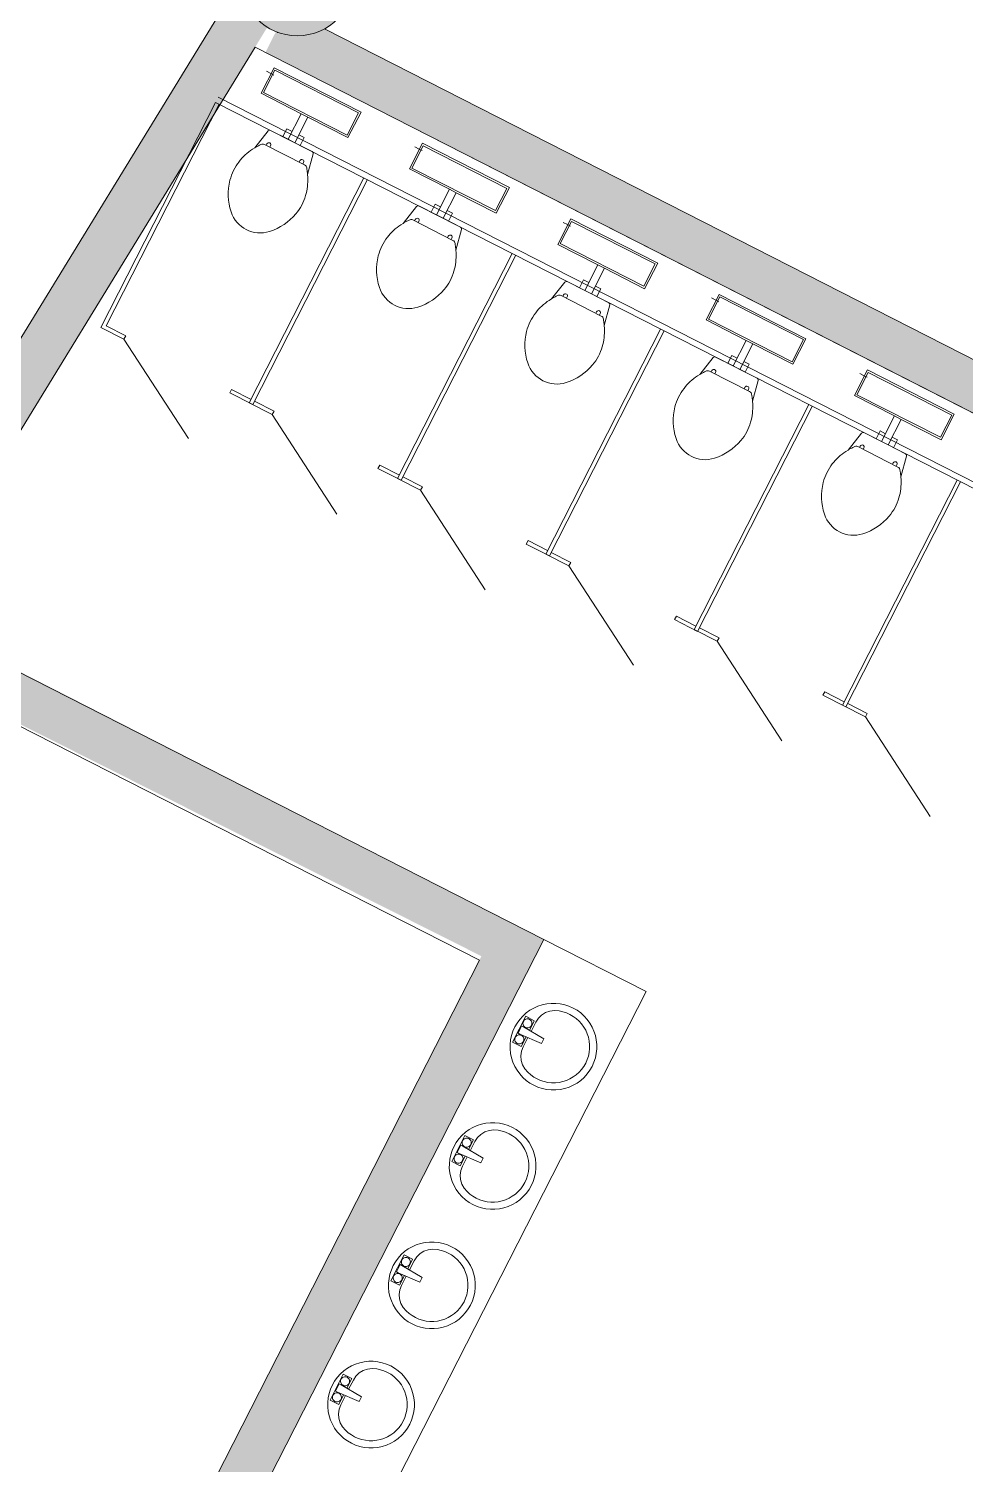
# Model space of a CAD drawing. Header units: millimetres. Extents: x 72919 to 485785, y -53256 to 338519.
# Drawn here: x 197379 to 202273, y 59395 to 66900 of the extents above; entities that cross this region are included whole.
import ezdxf

# ---------------------------------------------------------------- set-up
doc = ezdxf.new("R2010")
doc.units = ezdxf.units.MM
doc.linetypes.add('CONTI', pattern=[0])
for name, color, linetype, lineweight in [('door', 177, 'Continuous', 9), ('equipments', 137, 'CONTI', 20), ('wall', 5, 'Continuous', 40)]:
    doc.layers.add(name, color=color, linetype=linetype, lineweight=lineweight)

# ---------------------------------------------------------------- blocks, each defined once
blk = doc.blocks.new('U2B-U122-4')
at = {"lineweight": 0, "ltscale": 10, "flags": 128}
for points in [[(1.377, 1.825), (1.178, 1.959), (0.967, 2.071), (0.745, 2.161), (0.515, 2.227), (0.28, 2.269), (0.041, 2.286), (-0.198, 2.277), (-0.435, 2.244), (-0.667, 2.186), (-0.892, 2.105), (-1.107, 2), (-1.31, 1.873), (-1.499, 1.726), (-1.671, 1.56), (-1.825, 1.377), (-1.959, 1.178), (-2.071, 0.967), (-2.161, 0.745), (-2.227, 0.515), (-2.269, 0.28), (-2.286, 0.041), (-2.277, -0.198), (-2.244, -0.435), (-2.186, -0.667), (-2.105, -0.892), (-2, -1.107), (-1.873, -1.31), (-1.726, -1.499), (-1.56, -1.671), (-1.377, -1.825), (-1.178, -1.959), (-0.967, -2.071), (-0.745, -2.161), (-0.515, -2.227), (-0.28, -2.269), (-0.041, -2.286), (0.198, -2.277), (0.435, -2.244), (0.667, -2.186), (0.892, -2.105), (1.107, -2), (1.31, -1.873), (1.499, -1.726), (1.671, -1.56), (1.825, -1.377), (1.959, -1.178), (2.071, -0.967), (2.161, -0.745), (2.227, -0.515), (2.269, -0.28), (2.286, -0.041), (2.277, 0.198), (2.244, 0.435), (2.186, 0.667), (2.105, 0.892), (2, 1.107), (1.873, 1.31), (1.726, 1.499), (1.56, 1.671), (1.377, 1.825)], [(1.848, -0.502), (1.805, -0.477), (1.758, -0.461), (1.709, -0.454), (1.659, -0.459), (1.612, -0.473), (1.568, -0.497), (1.531, -0.53), (1.501, -0.57), (1.48, -0.615), (1.468, -0.663), (1.468, -0.713), (1.477, -0.762), (1.496, -0.808), (1.525, -0.849), (1.561, -0.883), (1.604, -0.908), (1.651, -0.925), (1.7, -0.931), (1.75, -0.926), (1.798, -0.912), (1.841, -0.888), (1.879, -0.855), (1.909, -0.815), (1.93, -0.77), (1.941, -0.722), (1.942, -0.672), (1.933, -0.623), (1.913, -0.577), (1.885, -0.536), (1.848, -0.502)], [(0.991, -1.639), (0.954, -1.605), (0.926, -1.564), (0.906, -1.519), (0.897, -1.47), (0.898, -1.42), (0.909, -1.371), (0.93, -1.326), (0.96, -1.287), (0.998, -1.254), (1.041, -1.23), (1.089, -1.215), (1.138, -1.211), (1.188, -1.217), (1.235, -1.233), (1.277, -1.259), (1.314, -1.293), (1.342, -1.334), (1.362, -1.38), (1.371, -1.428), (1.37, -1.478), (1.359, -1.527), (1.338, -1.572), (1.308, -1.612), (1.271, -1.644), (1.227, -1.668), (1.179, -1.683), (1.13, -1.687), (1.08, -1.681), (1.033, -1.665), (0.991, -1.639)]]:
    blk.add_lwpolyline(points, close=True, dxfattribs=at)
for points in [[(-1.393, 1.3), (-1.249, 1.438), (-1.092, 1.561), (-0.923, 1.667), (-0.743, 1.754), (-0.556, 1.822), (-0.363, 1.87), (-0.165, 1.898), (0.034, 1.905), (0.233, 1.891), (0.429, 1.856), (0.621, 1.801), (0.806, 1.726), (0.982, 1.632), (1.147, 1.521), (1.3, 1.393), (1.438, 1.249)], [(-1.632, 0.982), (-1.726, 0.806), (-1.801, 0.621), (-1.856, 0.429), (-1.891, 0.233), (-1.905, 0.034), (-1.898, -0.165), (-1.87, -0.363), (-1.822, -0.556), (-1.754, -0.743), (-1.667, -0.923), (-1.561, -1.092), (-1.438, -1.249), (-1.3, -1.393), (-1.147, -1.521), (-0.982, -1.632), (-0.806, -1.726)], [(-1.521, 1.147), (-1.632, 0.982)], [(-1.521, 1.147), (-1.393, 1.3)], [(1.438, 1.249), (1.561, 1.092), (1.689, 0.885), (1.769, 0.655), (1.798, 0.413), (1.773, 0.171), (1.697, -0.06), (1.572, -0.27), (1.243, -0.706)], [(0.426, -0.489), (0.587, -0.276)], [(1.371, -1.297), (0.426, -0.489)], [(1.624, -0.962), (0.587, -0.276)], [(1.163, -1.832), (2.081, -0.615)], [(2.081, -0.615), (1.676, -0.309), (1.331, -0.766)], [(-0.806, -1.726), (-0.621, -1.801), (-0.387, -1.867), (-0.144, -1.881), (0.097, -1.842), (0.323, -1.752), (0.524, -1.615), (0.691, -1.438), (1.021, -1.001)], [(1.163, -1.832), (0.758, -1.526), (1.102, -1.07)], [(1.371, -1.297), (1.462, -1.366), (1.715, -1.031)], [(1.624, -0.962), (1.715, -1.031)]]:
    blk.add_lwpolyline(points, dxfattribs=at)
blk = doc.blocks.new('U2B-U122-1')
at = {"lineweight": 0, "ltscale": 10, "flags": 128}
for points in [[(1.377, 1.825), (1.178, 1.959), (0.967, 2.071), (0.745, 2.161), (0.515, 2.227), (0.28, 2.269), (0.041, 2.286), (-0.198, 2.277), (-0.435, 2.244), (-0.667, 2.186), (-0.892, 2.105), (-1.107, 2), (-1.31, 1.873), (-1.499, 1.726), (-1.671, 1.56), (-1.825, 1.377), (-1.959, 1.178), (-2.071, 0.967), (-2.161, 0.745), (-2.227, 0.515), (-2.269, 0.28), (-2.286, 0.041), (-2.277, -0.198), (-2.244, -0.435), (-2.186, -0.667), (-2.105, -0.892), (-2, -1.107), (-1.873, -1.31), (-1.726, -1.499), (-1.56, -1.671), (-1.377, -1.825), (-1.178, -1.959), (-0.967, -2.071), (-0.745, -2.161), (-0.515, -2.227), (-0.28, -2.269), (-0.041, -2.286), (0.198, -2.277), (0.435, -2.244), (0.667, -2.186), (0.892, -2.105), (1.107, -2), (1.31, -1.873), (1.499, -1.726), (1.671, -1.56), (1.825, -1.377), (1.959, -1.178), (2.071, -0.967), (2.161, -0.745), (2.227, -0.515), (2.269, -0.28), (2.286, -0.041), (2.277, 0.198), (2.244, 0.435), (2.186, 0.667), (2.105, 0.892), (2, 1.107), (1.873, 1.31), (1.726, 1.499), (1.56, 1.671), (1.377, 1.825)], [(1.848, -0.502), (1.805, -0.477), (1.758, -0.461), (1.709, -0.454), (1.659, -0.459), (1.612, -0.473), (1.568, -0.497), (1.531, -0.53), (1.501, -0.57), (1.48, -0.615), (1.468, -0.663), (1.468, -0.713), (1.477, -0.762), (1.496, -0.808), (1.525, -0.849), (1.561, -0.883), (1.604, -0.908), (1.651, -0.925), (1.7, -0.931), (1.75, -0.926), (1.798, -0.912), (1.841, -0.888), (1.879, -0.855), (1.909, -0.815), (1.93, -0.77), (1.941, -0.722), (1.942, -0.672), (1.933, -0.623), (1.913, -0.577), (1.885, -0.536), (1.848, -0.502)], [(0.991, -1.639), (0.954, -1.605), (0.926, -1.564), (0.906, -1.519), (0.897, -1.47), (0.898, -1.42), (0.909, -1.371), (0.93, -1.326), (0.96, -1.287), (0.998, -1.254), (1.041, -1.23), (1.089, -1.215), (1.138, -1.211), (1.188, -1.217), (1.235, -1.233), (1.277, -1.259), (1.314, -1.293), (1.342, -1.334), (1.362, -1.38), (1.371, -1.428), (1.37, -1.478), (1.359, -1.527), (1.338, -1.572), (1.308, -1.612), (1.271, -1.644), (1.227, -1.668), (1.179, -1.683), (1.13, -1.687), (1.08, -1.681), (1.033, -1.665), (0.991, -1.639)]]:
    blk.add_lwpolyline(points, close=True, dxfattribs=at)
for points in [[(-1.393, 1.3), (-1.249, 1.438), (-1.092, 1.561), (-0.923, 1.667), (-0.743, 1.754), (-0.556, 1.822), (-0.363, 1.87), (-0.165, 1.898), (0.034, 1.905), (0.233, 1.891), (0.429, 1.856), (0.621, 1.801), (0.806, 1.726), (0.982, 1.632), (1.147, 1.521), (1.3, 1.393), (1.438, 1.249)], [(-1.632, 0.982), (-1.726, 0.806), (-1.801, 0.621), (-1.856, 0.429), (-1.891, 0.233), (-1.905, 0.034), (-1.898, -0.165), (-1.87, -0.363), (-1.822, -0.556), (-1.754, -0.743), (-1.667, -0.923), (-1.561, -1.092), (-1.438, -1.249), (-1.3, -1.393), (-1.147, -1.521), (-0.982, -1.632), (-0.806, -1.726)], [(-1.521, 1.147), (-1.632, 0.982)], [(-1.521, 1.147), (-1.393, 1.3)], [(1.438, 1.249), (1.561, 1.092), (1.689, 0.885), (1.769, 0.655), (1.798, 0.413), (1.773, 0.171), (1.697, -0.06), (1.572, -0.27), (1.243, -0.706)], [(0.426, -0.489), (0.587, -0.276)], [(1.371, -1.297), (0.426, -0.489)], [(1.624, -0.962), (0.587, -0.276)], [(1.163, -1.832), (2.081, -0.615)], [(2.081, -0.615), (1.676, -0.309), (1.331, -0.766)], [(-0.806, -1.726), (-0.621, -1.801), (-0.387, -1.867), (-0.144, -1.881), (0.097, -1.842), (0.323, -1.752), (0.524, -1.615), (0.691, -1.438), (1.021, -1.001)], [(1.163, -1.832), (0.758, -1.526), (1.102, -1.07)], [(1.371, -1.297), (1.462, -1.366), (1.715, -1.031)], [(1.624, -0.962), (1.715, -1.031)]]:
    blk.add_lwpolyline(points, dxfattribs=at)
blk = doc.blocks.new('U2B-U122-2')
at = {"lineweight": 0, "ltscale": 10, "flags": 128}
for points in [[(1.377, 1.825), (1.178, 1.959), (0.967, 2.071), (0.745, 2.161), (0.515, 2.227), (0.28, 2.269), (0.041, 2.286), (-0.198, 2.277), (-0.435, 2.244), (-0.667, 2.186), (-0.892, 2.105), (-1.107, 2), (-1.31, 1.873), (-1.499, 1.726), (-1.671, 1.56), (-1.825, 1.377), (-1.959, 1.178), (-2.071, 0.967), (-2.161, 0.745), (-2.227, 0.515), (-2.269, 0.28), (-2.286, 0.041), (-2.277, -0.198), (-2.244, -0.435), (-2.186, -0.667), (-2.105, -0.892), (-2, -1.107), (-1.873, -1.31), (-1.726, -1.499), (-1.56, -1.671), (-1.377, -1.825), (-1.178, -1.959), (-0.967, -2.071), (-0.745, -2.161), (-0.515, -2.227), (-0.28, -2.269), (-0.041, -2.286), (0.198, -2.277), (0.435, -2.244), (0.667, -2.186), (0.892, -2.105), (1.107, -2), (1.31, -1.873), (1.499, -1.726), (1.671, -1.56), (1.825, -1.377), (1.959, -1.178), (2.071, -0.967), (2.161, -0.745), (2.227, -0.515), (2.269, -0.28), (2.286, -0.041), (2.277, 0.198), (2.244, 0.435), (2.186, 0.667), (2.105, 0.892), (2, 1.107), (1.873, 1.31), (1.726, 1.499), (1.56, 1.671), (1.377, 1.825)], [(1.848, -0.502), (1.805, -0.477), (1.758, -0.461), (1.709, -0.454), (1.659, -0.459), (1.612, -0.473), (1.568, -0.497), (1.531, -0.53), (1.501, -0.57), (1.48, -0.615), (1.468, -0.663), (1.468, -0.713), (1.477, -0.762), (1.496, -0.808), (1.525, -0.849), (1.561, -0.883), (1.604, -0.908), (1.651, -0.925), (1.7, -0.931), (1.75, -0.926), (1.798, -0.912), (1.841, -0.888), (1.879, -0.855), (1.909, -0.815), (1.93, -0.77), (1.941, -0.722), (1.942, -0.672), (1.933, -0.623), (1.913, -0.577), (1.885, -0.536), (1.848, -0.502)], [(0.991, -1.639), (0.954, -1.605), (0.926, -1.564), (0.906, -1.519), (0.897, -1.47), (0.898, -1.42), (0.909, -1.371), (0.93, -1.326), (0.96, -1.287), (0.998, -1.254), (1.041, -1.23), (1.089, -1.215), (1.138, -1.211), (1.188, -1.217), (1.235, -1.233), (1.277, -1.259), (1.314, -1.293), (1.342, -1.334), (1.362, -1.38), (1.371, -1.428), (1.37, -1.478), (1.359, -1.527), (1.338, -1.572), (1.308, -1.612), (1.271, -1.644), (1.227, -1.668), (1.179, -1.683), (1.13, -1.687), (1.08, -1.681), (1.033, -1.665), (0.991, -1.639)]]:
    blk.add_lwpolyline(points, close=True, dxfattribs=at)
for points in [[(-1.393, 1.3), (-1.249, 1.438), (-1.092, 1.561), (-0.923, 1.667), (-0.743, 1.754), (-0.556, 1.822), (-0.363, 1.87), (-0.165, 1.898), (0.034, 1.905), (0.233, 1.891), (0.429, 1.856), (0.621, 1.801), (0.806, 1.726), (0.982, 1.632), (1.147, 1.521), (1.3, 1.393), (1.438, 1.249)], [(-1.632, 0.982), (-1.726, 0.806), (-1.801, 0.621), (-1.856, 0.429), (-1.891, 0.233), (-1.905, 0.034), (-1.898, -0.165), (-1.87, -0.363), (-1.822, -0.556), (-1.754, -0.743), (-1.667, -0.923), (-1.561, -1.092), (-1.438, -1.249), (-1.3, -1.393), (-1.147, -1.521), (-0.982, -1.632), (-0.806, -1.726)], [(-1.521, 1.147), (-1.632, 0.982)], [(-1.521, 1.147), (-1.393, 1.3)], [(1.438, 1.249), (1.561, 1.092), (1.689, 0.885), (1.769, 0.655), (1.798, 0.413), (1.773, 0.171), (1.697, -0.06), (1.572, -0.27), (1.243, -0.706)], [(0.426, -0.489), (0.587, -0.276)], [(1.371, -1.297), (0.426, -0.489)], [(1.624, -0.962), (0.587, -0.276)], [(1.163, -1.832), (2.081, -0.615)], [(2.081, -0.615), (1.676, -0.309), (1.331, -0.766)], [(-0.806, -1.726), (-0.621, -1.801), (-0.387, -1.867), (-0.144, -1.881), (0.097, -1.842), (0.323, -1.752), (0.524, -1.615), (0.691, -1.438), (1.021, -1.001)], [(1.163, -1.832), (0.758, -1.526), (1.102, -1.07)], [(1.371, -1.297), (1.462, -1.366), (1.715, -1.031)], [(1.624, -0.962), (1.715, -1.031)]]:
    blk.add_lwpolyline(points, dxfattribs=at)
blk = doc.blocks.new('U2B-U122-3')
at = {"lineweight": 0, "ltscale": 10, "flags": 128}
for points in [[(1.377, 1.825), (1.178, 1.959), (0.967, 2.071), (0.745, 2.161), (0.515, 2.227), (0.28, 2.269), (0.041, 2.286), (-0.198, 2.277), (-0.435, 2.244), (-0.667, 2.186), (-0.892, 2.105), (-1.107, 2), (-1.31, 1.873), (-1.499, 1.726), (-1.671, 1.56), (-1.825, 1.377), (-1.959, 1.178), (-2.071, 0.967), (-2.161, 0.745), (-2.227, 0.515), (-2.269, 0.28), (-2.286, 0.041), (-2.277, -0.198), (-2.244, -0.435), (-2.186, -0.667), (-2.105, -0.892), (-2, -1.107), (-1.873, -1.31), (-1.726, -1.499), (-1.56, -1.671), (-1.377, -1.825), (-1.178, -1.959), (-0.967, -2.071), (-0.745, -2.161), (-0.515, -2.227), (-0.28, -2.269), (-0.041, -2.286), (0.198, -2.277), (0.435, -2.244), (0.667, -2.186), (0.892, -2.105), (1.107, -2), (1.31, -1.873), (1.499, -1.726), (1.671, -1.56), (1.825, -1.377), (1.959, -1.178), (2.071, -0.967), (2.161, -0.745), (2.227, -0.515), (2.269, -0.28), (2.286, -0.041), (2.277, 0.198), (2.244, 0.435), (2.186, 0.667), (2.105, 0.892), (2, 1.107), (1.873, 1.31), (1.726, 1.499), (1.56, 1.671), (1.377, 1.825)], [(1.848, -0.502), (1.805, -0.477), (1.758, -0.461), (1.709, -0.454), (1.659, -0.459), (1.612, -0.473), (1.568, -0.497), (1.531, -0.53), (1.501, -0.57), (1.48, -0.615), (1.468, -0.663), (1.468, -0.713), (1.477, -0.762), (1.496, -0.808), (1.525, -0.849), (1.561, -0.883), (1.604, -0.908), (1.651, -0.925), (1.7, -0.931), (1.75, -0.926), (1.798, -0.912), (1.841, -0.888), (1.879, -0.855), (1.909, -0.815), (1.93, -0.77), (1.941, -0.722), (1.942, -0.672), (1.933, -0.623), (1.913, -0.577), (1.885, -0.536), (1.848, -0.502)], [(0.991, -1.639), (0.954, -1.605), (0.926, -1.564), (0.906, -1.519), (0.897, -1.47), (0.898, -1.42), (0.909, -1.371), (0.93, -1.326), (0.96, -1.287), (0.998, -1.254), (1.041, -1.23), (1.089, -1.215), (1.138, -1.211), (1.188, -1.217), (1.235, -1.233), (1.277, -1.259), (1.314, -1.293), (1.342, -1.334), (1.362, -1.38), (1.371, -1.428), (1.37, -1.478), (1.359, -1.527), (1.338, -1.572), (1.308, -1.612), (1.271, -1.644), (1.227, -1.668), (1.179, -1.683), (1.13, -1.687), (1.08, -1.681), (1.033, -1.665), (0.991, -1.639)]]:
    blk.add_lwpolyline(points, close=True, dxfattribs=at)
for points in [[(-1.393, 1.3), (-1.249, 1.438), (-1.092, 1.561), (-0.923, 1.667), (-0.743, 1.754), (-0.556, 1.822), (-0.363, 1.87), (-0.165, 1.898), (0.034, 1.905), (0.233, 1.891), (0.429, 1.856), (0.621, 1.801), (0.806, 1.726), (0.982, 1.632), (1.147, 1.521), (1.3, 1.393), (1.438, 1.249)], [(-1.632, 0.982), (-1.726, 0.806), (-1.801, 0.621), (-1.856, 0.429), (-1.891, 0.233), (-1.905, 0.034), (-1.898, -0.165), (-1.87, -0.363), (-1.822, -0.556), (-1.754, -0.743), (-1.667, -0.923), (-1.561, -1.092), (-1.438, -1.249), (-1.3, -1.393), (-1.147, -1.521), (-0.982, -1.632), (-0.806, -1.726)], [(-1.521, 1.147), (-1.632, 0.982)], [(-1.521, 1.147), (-1.393, 1.3)], [(1.438, 1.249), (1.561, 1.092), (1.689, 0.885), (1.769, 0.655), (1.798, 0.413), (1.773, 0.171), (1.697, -0.06), (1.572, -0.27), (1.243, -0.706)], [(0.426, -0.489), (0.587, -0.276)], [(1.371, -1.297), (0.426, -0.489)], [(1.624, -0.962), (0.587, -0.276)], [(1.163, -1.832), (2.081, -0.615)], [(2.081, -0.615), (1.676, -0.309), (1.331, -0.766)], [(-0.806, -1.726), (-0.621, -1.801), (-0.387, -1.867), (-0.144, -1.881), (0.097, -1.842), (0.323, -1.752), (0.524, -1.615), (0.691, -1.438), (1.021, -1.001)], [(1.163, -1.832), (0.758, -1.526), (1.102, -1.07)], [(1.371, -1.297), (1.462, -1.366), (1.715, -1.031)], [(1.624, -0.962), (1.715, -1.031)]]:
    blk.add_lwpolyline(points, dxfattribs=at)

msp = doc.modelspace()

# ---------------------------------------------------------------- hatches: boundary and pattern name
at = {"ltscale": 500, "true_color": 0x000000}
h = msp.add_hatch(color=18, dxfattribs=at)
h.dxf.hatch_style = 1
edge = h.paths.add_edge_path()
edge.add_line((196533.29885, 74688.63742), (196527.96395, 74683.30252))
edge.add_line((196527.96395, 74683.30252), (196715.28669, 74502.12988))
edge.add_line((196715.28669, 74502.12988), (196628.89374, 74412.80424))
edge.add_arc((221610.24607, 104414.99944), 39041, 230.217515222, 238.316936093)
edge.add_line((201105.12673, 71192.42035), (199563.85637, 68677.29571))
edge.add_line((199563.85637, 68677.29571), (199777.01672, 68546.67159))
edge.add_line((199777.01672, 68546.67159), (201318.28764, 71061.79714))
edge.add_arc((221610.24607, 104414.99944), 39041, 238.683831648, 247.316628494)
edge.add_line((206554.54177, 68393.81888), (205425.6932, 65668.53733))
edge.add_line((205425.6932, 65668.53733), (205656.66312, 65572.86658))
edge.add_line((205656.66312, 65572.86658), (206785.51178, 68298.14833))
edge.add_arc((221610.24607, 104414.99944), 39041, 247.683524049, 256.316319016)
edge.add_line((212374.6517, 66482.11822), (211686.03008, 63613.80275))
edge.add_line((211686.03008, 63613.80275), (211929.12247, 63555.44103))
edge.add_line((211929.12247, 63555.44103), (212617.74394, 66423.75589))
edge.add_arc((221610.24607, 104414.99944), 39041, 256.683214571, 260.819116976)
edge.add_line((215381.18359, 65874.13202), (215411.88844, 66021.11655))
edge.add_arc((221610.24607, 104414.99944), 38891, 229.849259553, 260.829223184, ccw=False)
h = msp.add_hatch(color=18, dxfattribs=at)
h.dxf.hatch_style = 1
edge = h.paths.add_edge_path()
edge.add_arc((198782.47149, 67163.15066), 300, 174.342831103, 238.493311941)
edge.add_line((198625.69207, 66907.37691), (198563.9617, 66806.69663))
edge.add_line((198563.9617, 66806.69663), (196745.26757, 63838.61446))
edge.add_line((196745.26757, 63838.61446), (200070.20074, 62139.17709))
edge.add_line((200070.20074, 62139.17709), (198416.31653, 58893.24668))
edge.add_line((198416.31653, 58893.24668), (198193.56491, 59006.74431))
edge.add_line((198193.56491, 59006.74431), (199744.83475, 62051.28269))
edge.add_line((199744.83475, 62051.28269), (196390.80357, 63738.64173))
edge.add_line((196390.80357, 63738.64173), (198364.3371, 66959.41954))
edge.add_line((198364.3371, 66959.41954), (192884.10263, 71039.4412))
edge.add_line((192884.10263, 71039.4412), (192949.311, 71104.64957))
edge.add_arc((193236.04855, 71192.86281), 300, 197.100227321, 307.29949305)
edge.add_line((193417.84296, 70954.21915), (198483.93263, 67192.72343))
h = msp.add_hatch(color=18, dxfattribs=at)
h.dxf.hatch_style = 1
edge = h.paths.add_edge_path()
edge.add_arc((198782.47149, 67163.15066), 300, 0, 360)
h = msp.add_hatch(color=18, dxfattribs=at)
h.dxf.hatch_style = 1
edge = h.paths.add_edge_path()
edge.add_arc((198782.47149, 67163.15066), 300, 248.188047254, 298.127440499)
edge.add_line((198923.90178, 66898.58031), (204593.00421, 64010.02824))
edge.add_arc((204890.42528, 64049.2801), 300, 187.518107014, 235.964918555)
edge.add_line((204722.51515, 63800.67159), (204675.58579, 63687.36926))
edge.add_line((204675.58579, 63687.36926), (198615.27347, 66775.25273))
edge.add_line((198615.27347, 66775.25273), (198671.00304, 66884.62816))

# ---------------------------------------------------------------- linework, layer by layer
at = {"color": 18, "ltscale": 500, "true_color": 0x000000}
for points in [[(415650.43379, 180914.99944, 0.4142135624), (336810.43379, 259754.99944), (221610.43379, 259754.99944, 0.4142135624), (142770.43379, 180914.99944), (142770.43379, 104414.99944, 0.4142135624), (221610.43379, 25574.99944), (336810.43379, 25574.99944, 0.4142135624), (415650.43379, 104414.99944)], [(414950.43379, 180914.99944, 0.4142135624), (336810.43379, 259054.99944), (221610.43379, 259054.99944, 0.4142135624), (143470.43379, 180914.99944), (143470.43379, 104414.99944, 0.4142135624), (221610.43379, 26274.99944), (336810.43379, 26274.99944, 0.4142135624), (414950.43379, 104414.99944)]]:
    msp.add_lwpolyline(points, format="xyb", close=True, dxfattribs=at)
at = {"layer": 'door', "ltscale": 100}
msp.add_line((202090.02821, 62782.28967), (201752.35201, 63302.26542), dxfattribs=at)
at = {"layer": 'equipments'}
for p, q in [((198592.84473, 66561.93404), (198660.94312, 66695.58511)), ((198606.29469, 66566.30421), (198665.3133, 66682.13514)), ((198644.43857, 66665.28556), (198621.2011, 66677.1256)), ((198644.43857, 66665.28556), (198660.50343, 66657.10014)), ((198660.94312, 66695.58511), (199115.35676, 66464.05058)), ((198665.3133, 66682.13514), (199101.9068, 66459.6804)), ((199042.88819, 66343.84947), (198606.29469, 66566.30421)), ((198355.45526, 66514.54148), (197756.18778, 65338.41287)), ((198373.27539, 66505.46167), (197783.08772, 65347.15319)), ((198355.45526, 66514.54148), (204574.68075, 63345.6877)), ((198369.07497, 66541.27167), (204588.30047, 63372.41789)), ((198802.23141, 66455.24656), (198592.84473, 66561.93404)), ((198734.13301, 66321.59548), (198802.23141, 66455.24656)), ((198837.87169, 66437.08699), (198769.7733, 66303.43591)), ((198837.87169, 66437.08699), (198802.23141, 66455.24656)), ((199047.25837, 66330.39951), (198837.87169, 66437.08699)), ((199101.9068, 66459.6804), (199042.88819, 66343.84947)), ((199115.35676, 66464.05058), (199047.25837, 66330.39951)), ((203958.51545, 64052.73486), (199289.6413, 66431.64515)), ((198560.28989, 66277.17711), (198630.69956, 66365.34113)), ((198643.04535, 66368.00681), (198734.13301, 66321.59548)), ((198727.3953, 66376.65548), (198706.51179, 66335.66915)), ((198755.01652, 66362.58181), (198727.3953, 66376.65548)), ((198818.27803, 66330.34857), (198790.65681, 66344.42224)), ((198547.80858, 66269.6198), (198560.28989, 66277.17711)), ((198820.59872, 66187.75312), (198610.66931, 66294.71713)), ((198619.66203, 66290.13513), (198623.60763, 66297.87883)), ((198638.94206, 66280.3115), (198642.88766, 66288.0552)), ((198769.7733, 66303.43591), (198734.13301, 66321.59548)), ((198769.7733, 66303.43591), (198860.86096, 66257.02459)), ((198797.39452, 66289.36225), (198818.27803, 66330.34857)), ((199368.0204, 66166.96229), (199436.11879, 66300.61336)), ((199381.47036, 66171.33247), (199440.48897, 66287.1634)), ((199419.61424, 66270.31382), (199396.37677, 66282.15386)), ((199435.6791, 66262.12839), (199419.61424, 66270.31382)), ((199436.11879, 66300.61336), (199890.53243, 66069.07883)), ((199440.48897, 66287.1634), (199877.08247, 66064.70865)), ((198792.32597, 66202.15876), (198796.27157, 66209.90246)), ((198811.606, 66192.33513), (198815.5516, 66200.07883)), ((198865.96109, 66245.4698), (198836.24159, 66137.47103)), ((199130.63093, 66119.56973), (198531.36345, 64943.44113)), ((198836.24159, 66137.47103), (198837.24334, 66122.14592)), ((199577.40708, 66060.27481), (199368.0204, 66166.96229)), ((199818.06386, 65948.87772), (199381.47036, 66171.33247)), ((199148.45106, 66110.48992), (198549.18358, 64934.36132)), ((199509.30869, 65926.62374), (199577.40708, 66060.27481)), ((199613.04736, 66042.11524), (199544.94897, 65908.46417)), ((199613.04736, 66042.11524), (199577.40708, 66060.27481)), ((199822.43404, 65935.42776), (199613.04736, 66042.11524)), ((199877.08247, 66064.70865), (199818.06386, 65948.87772)), ((199890.53243, 66069.07883), (199822.43404, 65935.42776)), ((199335.46556, 65882.20537), (199405.87523, 65970.36938)), ((199418.22102, 65973.03506), (199509.30869, 65926.62374)), ((199502.57097, 65981.68373), (199481.68746, 65940.69741)), ((199530.19219, 65967.61007), (199502.57097, 65981.68373)), ((199595.77439, 65792.78138), (199385.84499, 65899.74539)), ((199394.8377, 65895.16338), (199398.78331, 65902.90709)), ((199414.11773, 65885.33975), (199418.06333, 65893.08346)), ((199544.94897, 65908.46417), (199509.30869, 65926.62374)), ((199544.94897, 65908.46417), (199636.03663, 65862.05284)), ((199593.4537, 65935.37683), (199565.83248, 65949.4505)), ((199572.57019, 65894.3905), (199593.4537, 65935.37683)), ((200143.19607, 65771.99054), (200211.29446, 65905.64162)), ((200156.64603, 65776.36072), (200215.66464, 65892.19165)), ((200211.29446, 65905.64162), (200665.7081, 65674.10709)), ((200215.66464, 65892.19165), (200652.25814, 65669.73691)), ((199322.98425, 65874.64806), (199335.46556, 65882.20537)), ((199567.50164, 65807.18701), (199571.44724, 65814.93071)), ((199641.13676, 65850.49805), (199611.41727, 65742.49929)), ((200194.78991, 65875.34207), (200171.55245, 65887.18211)), ((200210.85477, 65867.15664), (200194.78991, 65875.34207)), ((199586.78167, 65797.36338), (199590.72727, 65805.10708)), ((199611.41727, 65742.49929), (199612.41901, 65727.17418)), ((200352.58275, 65665.30306), (200143.19607, 65771.99054)), ((200593.23953, 65553.90598), (200156.64603, 65776.36072)), ((199905.8066, 65724.59798), (199306.53912, 64548.46938)), ((199923.62673, 65715.51817), (199324.35925, 64539.38957)), ((200284.48436, 65531.65199), (200352.58275, 65665.30306)), ((200388.22303, 65647.14349), (200352.58275, 65665.30306)), ((200652.25814, 65669.73691), (200593.23953, 65553.90598)), ((200665.7081, 65674.10709), (200597.60971, 65540.45601)), ((200388.22303, 65647.14349), (200320.12464, 65513.49242)), ((200597.60971, 65540.45601), (200388.22303, 65647.14349)), ((200110.64123, 65487.23362), (200181.0509, 65575.39763)), ((200193.39669, 65578.06332), (200284.48436, 65531.65199)), ((200277.74664, 65586.71199), (200256.86313, 65545.72566)), ((200305.36786, 65572.63832), (200277.74664, 65586.71199)), ((200320.12464, 65513.49242), (200284.48436, 65531.65199)), ((200320.12464, 65513.49242), (200411.2123, 65467.0811)), ((200368.62937, 65540.40508), (200341.00815, 65554.47875)), ((200347.74586, 65499.41875), (200368.62937, 65540.40508)), ((200098.15992, 65479.67631), (200110.64123, 65487.23362)), ((200370.95006, 65397.80963), (200161.02066, 65504.77364)), ((200170.01337, 65500.19164), (200173.95898, 65507.93534)), ((200189.2934, 65490.36801), (200193.239, 65498.11171)), ((200416.31243, 65455.52631), (200386.59294, 65347.52754)), ((200918.37174, 65377.0188), (200986.47013, 65510.66987)), ((200931.8217, 65381.38898), (200990.84031, 65497.21991)), ((200969.96558, 65480.37032), (200946.72812, 65492.21036)), ((200969.96558, 65480.37032), (200986.03044, 65472.1849)), ((200986.47013, 65510.66987), (201440.88377, 65279.13534)), ((200990.84031, 65497.21991), (201427.43381, 65274.76516)), ((200342.67731, 65412.21526), (200346.62291, 65419.95897)), ((200361.95734, 65402.39163), (200365.90294, 65410.13534)), ((201127.75842, 65270.33132), (200918.37174, 65377.0188)), ((201368.4152, 65158.93423), (200931.8217, 65381.38898)), ((197756.18778, 65338.41287), (197876.47366, 65277.12415)), ((197783.08772, 65347.15319), (197885.55347, 65294.94428)), ((197876.47366, 65277.12415), (197885.55347, 65294.94428)), ((200680.98227, 65329.62624), (200081.71479, 64153.49764)), ((200698.8024, 65320.54643), (200099.53492, 64144.41783)), ((200386.59294, 65347.52754), (200387.59468, 65332.20243)), ((198214.14985, 64757.1484), (197876.47366, 65277.12415)), ((201059.66003, 65136.68025), (201127.75842, 65270.33132)), ((201163.3987, 65252.17175), (201095.30031, 65118.52068)), ((201163.3987, 65252.17175), (201127.75842, 65270.33132)), ((201372.78538, 65145.48427), (201163.3987, 65252.17175)), ((201427.43381, 65274.76516), (201368.4152, 65158.93423)), ((201440.88377, 65279.13534), (201372.78538, 65145.48427)), ((200885.8169, 65092.26187), (200956.22657, 65180.42589)), ((200968.57237, 65183.09157), (201059.66003, 65136.68025)), ((201052.92231, 65191.74024), (201032.0388, 65150.75391)), ((201080.54353, 65177.66658), (201052.92231, 65191.74024)), ((201143.80504, 65145.43334), (201116.18382, 65159.507)), ((201122.92153, 65104.44701), (201143.80504, 65145.43334)), ((200873.33559, 65084.70456), (200885.8169, 65092.26187)), ((201146.12573, 65002.83788), (200936.19633, 65109.80189)), ((200945.18905, 65105.21989), (200949.13465, 65112.96359)), ((200964.46907, 65095.39626), (200968.41467, 65103.13996)), ((201095.30031, 65118.52068), (201059.66003, 65136.68025)), ((201095.30031, 65118.52068), (201186.38797, 65072.10935)), ((201693.54741, 64982.04705), (201761.6458, 65115.69812)), ((201706.99737, 64986.41723), (201766.01598, 65102.24816)), ((201745.14125, 65085.39858), (201721.90379, 65097.23862)), ((201761.20611, 65077.21315), (201745.14125, 65085.39858)), ((201761.6458, 65115.69812), (202216.05944, 64884.16359)), ((201766.01598, 65102.24816), (202202.60948, 64879.79341)), ((198428.8977, 64995.65004), (198437.97751, 65013.47017)), ((198428.8977, 64995.65004), (198549.18358, 64934.36132)), ((198437.97751, 65013.47017), (198540.44326, 64961.26126)), ((201117.85298, 65017.24352), (201121.79858, 65024.98722)), ((201137.13301, 65007.41989), (201141.07861, 65015.16359)), ((201191.4881, 65060.55456), (201161.76861, 64952.5558)), ((198531.36345, 64943.44113), (198651.64933, 64882.15241)), ((198558.26339, 64952.18145), (198660.72914, 64899.97254)), ((201456.15794, 64934.65449), (200856.89046, 63758.52589)), ((201473.97807, 64925.57468), (200874.71059, 63749.44608)), ((201161.76861, 64952.5558), (201162.77035, 64937.23069)), ((201902.93409, 64875.35957), (201693.54741, 64982.04705)), ((202143.59087, 64763.96249), (201706.99737, 64986.41723)), ((198651.64933, 64882.15241), (198660.72914, 64899.97254)), ((198989.32553, 64362.17665), (198651.64933, 64882.15241)), ((201834.8357, 64741.7085), (201902.93409, 64875.35957)), ((201938.57437, 64857.2), (201870.47598, 64723.54893)), ((201938.57437, 64857.2), (201902.93409, 64875.35957)), ((202147.96105, 64750.51252), (201938.57437, 64857.2)), ((202202.60948, 64879.79341), (202143.59087, 64763.96249)), ((202216.05944, 64884.16359), (202147.96105, 64750.51252)), ((201660.99257, 64697.29013), (201731.40224, 64785.45414)), ((201743.74804, 64788.11982), (201834.8357, 64741.7085)), ((201828.09798, 64796.7685), (201807.21447, 64755.78217)), ((201855.7192, 64782.69483), (201828.09798, 64796.7685)), ((201918.98071, 64750.46159), (201891.35949, 64764.53526)), ((201648.51126, 64689.73282), (201660.99257, 64697.29013)), ((201921.3014, 64607.86614), (201711.372, 64714.83015)), ((201720.36472, 64710.24814), (201724.31032, 64717.99185)), ((201739.64474, 64700.42451), (201743.59034, 64708.16822)), ((201870.47598, 64723.54893), (201834.8357, 64741.7085)), ((201870.47598, 64723.54893), (201961.56364, 64677.13761)), ((201898.0972, 64709.47526), (201918.98071, 64750.46159)), ((199204.07337, 64600.67829), (199213.15318, 64618.49842)), ((199213.15318, 64618.49842), (199315.61893, 64566.28951)), ((201893.02865, 64622.27177), (201896.97425, 64630.01548)), ((201912.30868, 64612.44814), (201916.25428, 64620.19185)), ((201966.66377, 64665.58281), (201936.94428, 64557.58405)), ((199204.07337, 64600.67829), (199324.35925, 64539.38957)), ((199306.53912, 64548.46938), (199426.825, 64487.18066)), ((199333.43906, 64557.2097), (199435.90481, 64505.00079)), ((202231.33361, 64539.68275), (201632.06613, 63363.55414)), ((201936.94428, 64557.58405), (201937.94602, 64542.25894)), ((199426.825, 64487.18066), (199435.90481, 64505.00079)), ((199764.5012, 63967.20491), (199426.825, 64487.18066)), ((202249.15374, 64530.60294), (201649.88626, 63354.47433)), ((199979.24904, 64205.70654), (199988.32885, 64223.52667)), ((199979.24904, 64205.70654), (200099.53492, 64144.41783)), ((199988.32885, 64223.52667), (200090.7946, 64171.31777)), ((200108.61473, 64162.23796), (200211.08048, 64110.02905)), ((200081.71479, 64153.49764), (200202.00067, 64092.20892)), ((200202.00067, 64092.20892), (200211.08048, 64110.02905)), ((200539.67687, 63572.23316), (200202.00067, 64092.20892)), ((200754.42471, 63810.7348), (200763.50452, 63828.55493)), ((200754.42471, 63810.7348), (200874.71059, 63749.44608)), ((200763.50452, 63828.55493), (200865.97027, 63776.34602)), ((200856.89046, 63758.52589), (200977.17634, 63697.23717)), ((200883.7904, 63767.26621), (200986.25615, 63715.0573)), ((200977.17634, 63697.23717), (200986.25615, 63715.0573)), ((201314.85254, 63177.26141), (200977.17634, 63697.23717)), ((201529.60038, 63415.76305), (201538.68019, 63433.58318)), ((201529.60038, 63415.76305), (201649.88626, 63354.47433)), ((201538.68019, 63433.58318), (201641.14594, 63381.37427)), ((201632.06613, 63363.55414), (201752.35201, 63302.26542)), ((201658.96607, 63372.29446), (201761.43182, 63320.08555)), ((201752.35201, 63302.26542), (201761.43182, 63320.08555))]:
    msp.add_line(p, q, dxfattribs=at)
for points in [[(200070.20074, 62139.17709), (200604.80466, 61866.78279)], [(200604.80466, 61866.78279), (198950.92045, 58620.85238)]]:
    msp.add_lwpolyline(points, dxfattribs=at)
for centre, radius, start, end in [((198638.50546, 66359.09674), 10, 63.001078689, 141.39007867), ((198714.38055, 66020.11351), 300, 123.726078679, 142.057078673), ((198816.69856, 65840.01251), 506.82, 117.15607867, 120.39307867), ((198546.68209, 66372.21316), 90, 295.467078663, 299.944347533), ((198601.58953, 66276.89699), 20, 63.000078679, 119.944347533), ((198633.24765, 66292.96702), 10.81923, 333.000078675, 153.000078675), ((198682.83648, 66044.70441), 260, 142.058078677, 166.033078675), ((198805.91159, 66204.99064), 10.81923, 333.000078675, 153.000078675), ((198856.32107, 66248.11452), 10, 344.610078672, 62.999078691), ((198811.51893, 66169.93298), 20, 6.055809822, 63.000078679), ((198537.47999, 66110.24854), 300, 343.943078673, 2.274078675), ((198920.90509, 66181.53766), 90, 186.055809822, 190.533078671), ((198537.46654, 66110.24417), 300.01, 5.20707867, 10.533078671), ((198721.65401, 66035.04933), 300, 166.033078675, 198.015078676), ((198575.91562, 66099.18313), 260, 319.968078671, 343.942078671), ((199413.68113, 65964.12499), 10, 63.001078689, 141.39007867), ((198588.51702, 65991.75313), 160, 198.015078676, 287.985089027), ((198545.28806, 66124.91197), 300, 287.985078676, 319.968078671), ((199591.87423, 65445.04076), 506.82, 117.15607867, 120.39307867), ((199321.85776, 65977.24141), 90, 295.467078663, 299.944347533), ((199376.7652, 65881.92524), 20, 63.000078679, 119.944347533), ((199408.42332, 65897.99527), 10.81923, 333.000078675, 153.000078675), ((199489.55622, 65625.14176), 300, 123.726078679, 142.057078673), ((199581.08726, 65810.0189), 10.81923, 333.000078675, 153.000078675), ((199631.49674, 65853.14277), 10, 344.610078672, 62.999078691), ((199458.01215, 65649.73267), 260, 142.058078677, 166.033078675), ((199586.6946, 65774.96123), 20, 6.055809822, 63.000078679), ((199696.08076, 65786.56592), 90, 186.055809822, 190.533078671), ((199312.64222, 65715.27242), 300.01, 5.20707867, 10.533078671), ((199496.82968, 65640.07759), 300, 166.033078675, 198.015078676), ((199312.65567, 65715.27679), 300, 343.943078673, 2.274078675), ((199351.09129, 65704.21138), 260, 319.968078671, 343.942078671), ((199363.69269, 65596.78138), 160, 198.015078676, 287.985089027), ((199320.46373, 65729.94023), 300, 287.985078676, 319.968078671), ((200183.59899, 65503.02353), 10.81923, 333.000078675, 153.000078675), ((200188.8568, 65569.15324), 10, 63.001078689, 141.39007867), ((200264.73189, 65230.17002), 300, 123.726078679, 142.057078673), ((200367.0499, 65050.06902), 506.82, 117.15607867, 120.39307867), ((200097.03343, 65582.26967), 90, 295.467078663, 299.944347533), ((200151.94087, 65486.9535), 20, 63.000078679, 119.944347533), ((200406.67241, 65458.17103), 10, 344.610078672, 62.999078691), ((200233.18782, 65254.76092), 260, 142.058078677, 166.033078675), ((200356.26293, 65415.04715), 10.81923, 333.000078675, 153.000078675), ((200361.87027, 65379.98949), 20, 6.055809822, 63.000078679), ((200471.25643, 65391.59417), 90, 186.055809822, 190.533078671), ((200087.81789, 65320.30068), 300.01, 5.20707867, 10.533078671), ((200272.00535, 65245.10584), 300, 166.033078675, 198.015078676), ((200087.83134, 65320.30505), 300, 343.943078673, 2.274078675), ((200126.26696, 65309.23963), 260, 319.968078671, 343.942078671), ((200138.86836, 65201.80963), 160, 198.015078676, 287.985089027), ((200095.6394, 65334.96848), 300, 287.985078676, 319.968078671), ((200964.03247, 65174.1815), 10, 63.001078689, 141.39007867), ((201039.90757, 64835.19827), 300, 123.726078679, 142.057078673), ((201142.22557, 64655.09727), 506.82, 117.15607867, 120.39307867), ((200872.2091, 65187.29792), 90, 295.467078663, 299.944347533), ((200927.11654, 65091.98175), 20, 63.000078679, 119.944347533), ((200958.77466, 65108.05178), 10.81923, 333.000078675, 153.000078675), ((201181.84808, 65063.19928), 10, 344.610078672, 62.999078691), ((201008.36349, 64859.78917), 260, 142.058078677, 166.033078675), ((201131.4386, 65020.07541), 10.81923, 333.000078675, 153.000078675), ((201137.04594, 64985.01774), 20, 6.055809822, 63.000078679), ((201047.18102, 64850.1341), 300, 166.033078675, 198.015078676), ((200863.00701, 64925.3333), 300, 343.943078673, 2.274078675), ((201246.4321, 64996.62243), 90, 186.055809822, 190.533078671), ((200862.99356, 64925.32893), 300.01, 5.20707867, 10.533078671), ((200901.44264, 64914.26789), 260, 319.968078671, 343.942078671), ((201739.20814, 64779.20975), 10, 63.001078689, 141.39007867), ((200914.04403, 64806.83789), 160, 198.015078676, 287.985089027), ((200870.81507, 64939.99673), 300, 287.985078676, 319.968078671), ((201815.08324, 64440.22653), 300, 123.726078679, 142.057078673), ((201917.40124, 64260.12552), 506.82, 117.15607867, 120.39307867), ((201647.38477, 64792.32618), 90, 295.467078663, 299.944347533), ((201702.29221, 64697.01), 20, 63.000078679, 119.944347533), ((201733.95033, 64713.08003), 10.81923, 333.000078675, 153.000078675), ((201783.53916, 64464.81743), 260, 142.058078677, 166.033078675), ((201906.61427, 64625.10366), 10.81923, 333.000078675, 153.000078675), ((201957.02375, 64668.22753), 10, 344.610078672, 62.999078691), ((201912.22161, 64590.046), 20, 6.055809822, 63.000078679), ((201638.18268, 64530.36156), 300, 343.943078673, 2.274078675), ((202021.60777, 64601.65068), 90, 186.055809822, 190.533078671), ((201638.16923, 64530.35719), 300.01, 5.20707867, 10.533078671), ((201822.3567, 64455.16235), 300, 166.033078675, 198.015078676), ((201676.61831, 64519.29614), 260, 319.968078671, 343.942078671), ((201689.2197, 64411.86614), 160, 198.015078676, 287.985089027), ((201645.99074, 64545.02499), 300, 287.985078676, 319.968078671)]:
    msp.add_arc(centre, radius, start, end, dxfattribs=at)
at = {"layer": 'wall', "color": 18, "lineweight": 18, "ltscale": 0.007407, "true_color": 0x000000}
for p, q in [((198367.15591, 66964.0198), (196388.32886, 63734.60303)), ((198678.16325, 66877.88794), (198679.34827, 66879.82188)), ((204593.82209, 64009.61151), (198924.82645, 66898.10916)), ((200070.20074, 62139.17709), (196742.78902, 63834.57811)), ((199733.95149, 62029.92309), (196388.32886, 63734.60303)), ((200070.20074, 62139.17709), (198416.31653, 58893.24668)), ((199733.95149, 62029.92309), (198193.56491, 59006.74431))]:
    msp.add_line(p, q, dxfattribs=at)
msp.add_lwpolyline([(196742.78902, 63834.57811), (198561.48314, 66802.66028), (204675.58579, 63687.36926)], dxfattribs=at)
msp.add_circle((198782.47149, 67163.15066), 300, dxfattribs=at)
for radius, start, end in [(38891, 229.849259552, 260.829223185), (39041, 230.217515221, 260.819116984), (39791, 229.793620603, 260.853140905), (41987.01593, 229.793620603, 260.853140905)]:
    msp.add_arc((221610.24607, 104414.99944), radius, start, end, dxfattribs=at)

# ---------------------------------------------------------------- block references
at = {"layer": 'equipments', "xscale": 99.16417683906515, "yscale": 99.16417683906515, "zscale": -100, "rotation": 190.029566749699}
for name, p in [('U2B-U122-4', (200121.08942, 61578.24498)), ('U2B-U122-3', (199803.29606, 60954.54042)), ('U2B-U122-2', (199485.5027, 60330.83586)), ('U2B-U122-1', (199167.70935, 59707.1313))]:
    msp.add_blockref(name, p, dxfattribs=at)

doc.saveas('drawing.dxf')
